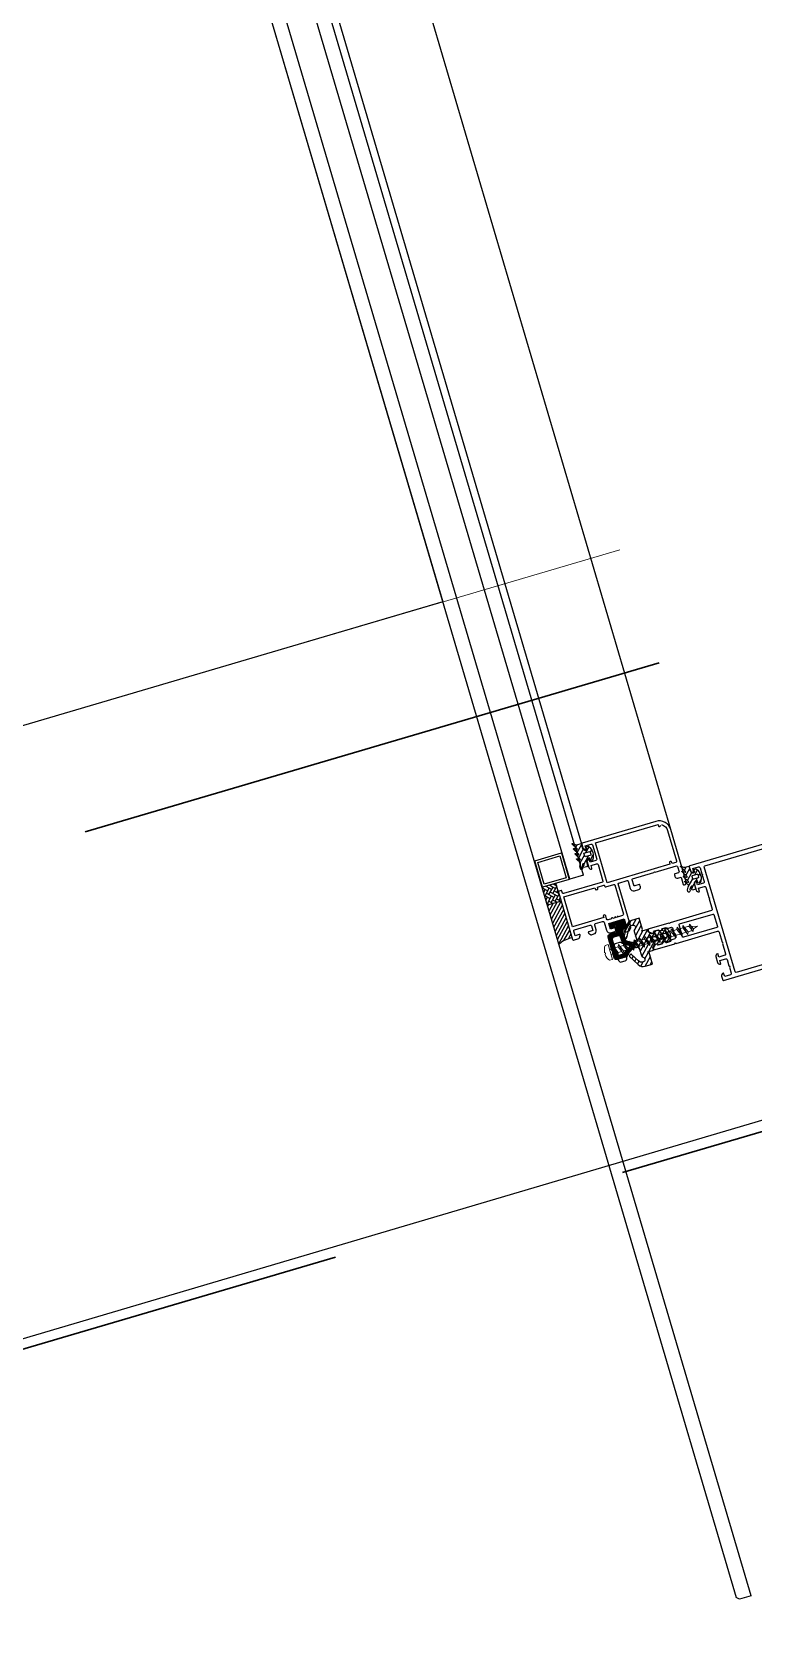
# Model space of a CAD drawing. Header units: millimetres. Extents: x 62878 to 70819, y -67946 to -61850.
# Drawn here: x 64561.9 to 64592.1, y -67033.9 to -66967.3 of the extents above; entities that cross this region are included whole.
import ezdxf

# ---------------------------------------------------------------- set-up
doc = ezdxf.new("R2010")
doc.units = ezdxf.units.MM
doc.linetypes.add('HIDDEN', pattern=[0.375, 0.25, -0.125])
doc.layers.add('alan hesabı1', color=7, linetype='Continuous', plot=False)
for name, color, linetype, lineweight in [('DOGRAMA', 171, 'Continuous', 0), ('DUVAR-yeni', 3, 'Continuous', 30), ('GOR-1-yeni', 46, 'Continuous', 9)]:
    doc.layers.add(name, color=color, linetype=linetype, lineweight=lineweight)
pattern_1 = [(61.42665841833924, (64628.83998094799, -67107.76252310003), (0.1394151397588898, -0.07592747398675415), [])]

# ---------------------------------------------------------------- blocks, each defined once
blk = doc.blocks.new('a2we')
at = {"lineweight": 5, "ltscale": 0.5}
for p, q in [((-197.5747968978259, -417.6063757508618), (-196.5747276986959, -417.2423803302317)), ((-194.1582851917165, -418.2620245979042), (-197.5747968978259, -417.6063757508618)), ((-195.1583543907882, -418.6260200186506), (-197.5747968978259, -417.6063757508618)), ((-197.1143788935161, -419.7428166739272), (-197.1143788935161, -418.4283854465556)), ((-196.8896500078097, -417.895480952812), (-197.0961171580722, -418.3448917148726)), ((-196.0144480926461, -415.2868589025547), (-196.5925912144022, -417.2488821181558)), ((-196.5747276986959, -417.2423803302317), (-194.1582851917165, -418.2620245979042)), ((-196.0144480926461, -415.2868589025547), (-195.4639709594615, -417.7110762494052)), ((-194.1582851917165, -418.2620245979042), (-195.1583543907882, -418.6260200186506)), ((-195.1583543907882, -418.6260200186506), (-194.9264251741961, -419.2953524503964)), ((-194.9154016761394, -420.634479622855), (-194.9154016761394, -419.3608343693425)), ((-198.1144480926461, -420.1068120946153), (-197.1143788935161, -419.7428166739268)), ((-194.9154016761721, -421.4039929561312), (-198.1144480926461, -420.1068120946153)), ((-193.9153324771005, -421.0399975355008), (-198.1144480926461, -420.1068120946153)), ((-198.1144480926461, -422.6609050610894), (-197.1143788935161, -422.2969096404012)), ((-194.9154016761721, -423.9580859226053), (-198.1144480926461, -422.6609050610894)), ((-193.9153324771005, -423.594090501975), (-198.1144480926461, -422.6609050610894)), ((-198.1144480926461, -425.2149980275636), (-197.1143788935161, -424.8510026068752)), ((-194.9154016761721, -426.5121788890793), (-198.1144480926461, -425.2149980275636)), ((-193.9153324771005, -426.1481834684492), (-198.1144480926461, -425.2149980275636)), ((-197.1143788935161, -419.7428166739268), (-193.9153324771005, -421.0399975355008)), ((-197.1143788935161, -419.7428166739268), (-193.9153324771005, -421.0399975355008)), ((-197.1143788935161, -422.2969096404012), (-197.1143788935162, -420.512330007273)), ((-197.1143788935161, -422.2969096404012), (-193.9153324771005, -423.594090501975)), ((-197.1143788935161, -422.2969096404012), (-193.9153324771005, -423.594090501975)), ((-197.1143788935161, -424.8510026068752), (-197.1143788935162, -423.0664229737469)), ((-197.1143788935161, -424.8510026068752), (-193.9153324771005, -426.1481834684492)), ((-197.1143788935161, -424.8510026068752), (-193.9153324771005, -426.1481834684492)), ((-197.1143788935161, -427.3050955733496), (-197.1143788935162, -425.6205159402211)), ((-193.9153324771005, -421.0399975355008), (-194.9154016761721, -421.4039929561312)), ((-194.9154016761721, -423.1885725893157), (-194.9154016761721, -421.4039929561312)), ((-193.9153324771005, -423.594090501975), (-194.9154016761721, -423.9580859226053)), ((-194.9154016761721, -425.7426655557898), (-194.9154016761721, -423.9580859226053)), ((-193.9153324771005, -426.1481834684492), (-194.9154016761721, -426.5121788890793)), ((-198.1144480926461, -427.669090994038), (-197.1143788935161, -427.3050955733496)), ((-194.9154016761721, -428.9662718555534), (-198.1144480926461, -427.669090994038)), ((-193.9153324771005, -428.6022764349236), (-198.1144480926461, -427.669090994038)), ((-198.1144480926461, -429.9231839605702), (-197.1143788935161, -429.5591885398237)), ((-194.9154016761721, -431.2203648220857), (-198.1144480926461, -429.9231839605702)), ((-193.9153324771005, -430.8563694013976), (-198.1144480926461, -429.9231839605702)), ((-198.1144480926461, -432.177276926986), (-197.1143788935161, -431.8132815063559)), ((-194.9154016761721, -433.4744577885599), (-198.1144480926461, -432.177276926986)), ((-193.9153324771005, -433.1104623678716), (-198.1144480926461, -432.177276926986)), ((-197.1143788935161, -427.3050955733496), (-193.9153324771005, -428.6022764349236)), ((-197.1143788935161, -427.3050955733496), (-193.9153324771005, -428.6022764349236)), ((-197.1143788935161, -429.5591885398237), (-197.1143788935161, -428.0237477951896)), ((-197.1143788935161, -429.5591885398237), (-193.9153324771005, -430.8563694013976)), ((-197.1143788935161, -429.5591885398237), (-193.9153324771005, -430.8563694013976)), ((-197.1143788935161, -431.8132815063559), (-197.1143788935161, -430.2778407616635)), ((-197.1143788935161, -431.8132815063559), (-193.9153324771005, -433.1104623678716)), ((-197.1143788935161, -431.8132815063559), (-193.9153324771005, -433.1104623678716)), ((-197.1143788935161, -434.0673744728301), (-197.1143788935161, -432.5319337281958)), ((-194.9154016761721, -428.1967585222638), (-194.9154016761721, -426.5121788890793)), ((-193.9153324771005, -428.6022764349236), (-194.9154016761721, -428.9662718555534)), ((-194.9154016761721, -430.450851488738), (-194.9154016761721, -428.9662718555534)), ((-193.9153324771005, -430.8563694013976), (-194.9154016761721, -431.2203648220857)), ((-194.9154016761721, -432.7049444552304), (-194.9154016761721, -431.2203648220857)), ((-198.1144480926461, -434.4313698935184), (-197.1143788935161, -434.0673744728301)), ((-194.9154016761721, -435.7285507550341), (-198.1144480926461, -434.4313698935184)), ((-193.9153324771005, -435.364555334404), (-198.1144480926461, -434.4313698935184)), ((-198.1144480926461, -436.7282294008277), (-197.1143788935161, -436.3642339800811)), ((-194.9154016761721, -438.0254102623434), (-198.1144480926461, -436.7282294008277)), ((-193.9153324771005, -437.6614148416551), (-198.1144480926461, -436.7282294008277)), ((-198.1144480926461, -439.0250889080787), (-197.1143788935161, -438.6610934873901)), ((-194.9154016761721, -440.3222697695944), (-198.1144480926461, -439.0250889080787)), ((-193.9153324771005, -439.9582743489061), (-198.1144480926461, -439.0250889080787)), ((-197.1143788935161, -434.0673744728301), (-193.9153324771005, -435.364555334404)), ((-197.1143788935161, -434.0673744728301), (-193.9153324771005, -435.364555334404)), ((-197.1143788935161, -436.3642339800811), (-197.1143788935161, -434.7860266946118)), ((-197.1143788935161, -436.3642339800811), (-193.9153324771005, -437.6614148416551)), ((-197.1143788935161, -436.3642339800811), (-193.9153324771005, -437.6614148416551)), ((-197.1143788935161, -438.6610934873901), (-197.1143788935161, -437.1337473134849)), ((-197.1143788935161, -438.6610934873901), (-193.9153324771005, -439.9582743489061)), ((-197.1143788935161, -438.6610934873901), (-193.9153324771005, -439.9582743489061)), ((-197.1143788935161, -440.9579529946993), (-197.1143788935161, -439.430606820736)), ((-193.9153324771005, -433.1104623678716), (-194.9154016761721, -433.4744577885599)), ((-194.9154016761721, -434.9590374217446), (-194.9154016761721, -433.4744577885599)), ((-193.9153324771005, -435.364555334404), (-194.9154016761721, -435.7285507550341)), ((-194.9154016761721, -437.2558969289955), (-194.9154016761721, -435.7285507550341)), ((-193.9153324771005, -437.6614148416551), (-194.9154016761721, -438.0254102623434)), ((-194.9154016761721, -439.5527564362646), (-194.9154016761721, -438.0254102623434)), ((-198.1144480926461, -441.3219484153295), (-197.1143788935161, -440.9579529946993)), ((-194.9154016761721, -442.6191292769035), (-198.1144480926461, -441.3219484153295)), ((-193.9153324771005, -442.2551338562151), (-198.1144480926461, -441.3219484153295)), ((-198.1144480926461, -443.6177213039109), (-197.1143788935161, -443.2537258831643)), ((-194.9154016761721, -444.9149021654266), (-198.1144480926461, -443.6177213039109)), ((-193.9153324771005, -444.5509067447383), (-198.1144480926461, -443.6177213039109)), ((-198.1144480926461, -445.9178597020545), (-197.1143788935161, -445.5538642814245)), ((-193.9153324771005, -446.8510451429402), (-198.1144480926461, -445.9178597020545)), ((-194.9154016761721, -447.2150405636282), (-198.1144480926461, -445.9178597020545)), ((-197.1143788935161, -440.9579529946993), (-193.9153324771005, -442.2551338562151)), ((-197.1143788935161, -443.2537258831643), (-197.1143788935161, -441.7274663280053)), ((-197.1143788935161, -443.2537258831643), (-193.9153324771005, -444.5509067447383)), ((-197.1143788935161, -445.5538642814245), (-197.1143788935161, -444.0232392165685)), ((-197.1143788935161, -445.5538642814245), (-193.9153324771005, -446.8510451429402)), ((-197.1143788935161, -445.5538642814245), (-193.9153324771005, -446.8510451429402)), ((-193.9153324771005, -439.9582743489061), (-194.9154016761721, -440.3222697695944)), ((-194.9154016761721, -441.849615943574), (-194.9154016761721, -440.3222697695944)), ((-193.9153324771005, -442.2551338562151), (-194.9154016761721, -442.6191292769035)), ((-194.9154016761721, -444.1453888320787), (-194.9154016761721, -442.6191292769035)), ((-193.9153324771005, -444.5509067447383), (-194.9154016761721, -444.9149021654266)), ((-194.9154016761721, -446.4455272302989), (-194.9154016761721, -444.9149021654266)), ((-197.1143788935161, -447.8540026795677), (-198.1144480926461, -448.2179981003141)), ((-194.9154016761721, -449.5151789618299), (-198.1144480926461, -448.2179981003141)), ((-198.1144480926461, -448.2179981003141), (-193.9153324771005, -449.1511835411412)), ((-198.1144480926461, -450.5181364984577), (-197.1143788935161, -450.1541410778275)), ((-194.9154016761721, -451.8153173600317), (-198.1144480926461, -450.5181364984577)), ((-193.9153324770423, -451.4513219393434), (-198.1144480926461, -450.5181364984577)), ((-197.1143788935161, -447.8540026795677), (-197.1143788935161, -446.3233776147298)), ((-193.9153324771005, -449.1511835411412), (-197.1143788935161, -447.8540026795677)), ((-197.1143788935161, -450.1541410778275), (-197.1143788935161, -448.6235160129718)), ((-197.1143788935161, -450.1541410778275), (-193.9153324770423, -451.4513219393434)), ((-197.1143788935161, -453.2868589025547), (-197.1143788935162, -450.9236544111328)), ((-193.9153324771005, -446.8510451429402), (-194.9154016761721, -447.2150405636282)), ((-194.9154016761721, -448.7456656284821), (-194.9154016761721, -447.2150405636282)), ((-193.9153324770423, -449.1511835411412), (-194.9154016761721, -449.5151789618299)), ((-194.9154016761723, -451.0458040266858), (-194.9154016761721, -449.5151789618299)), ((-193.9153324770423, -451.4513219393434), (-194.9154016761721, -451.8153173600317)), ((-194.9154016761721, -453.2868589025547), (-194.9154016761721, -451.8153173600317)), ((-192.7980524524961, -453.2868589025547), (-199.230843732796, -453.2868589025547)), ((-199.230843732796, -454.5827171301502), (-199.230843732796, -453.2868589025547)), ((-192.7980524524961, -454.5827171301502), (-192.7980524524961, -453.2868589025547))]:
    blk.add_line(p, q, dxfattribs=at)
blk.add_lwpolyline([(-196.4690204826777, -455.6637351848848), (-196.1125089353335, -455.3998333582319), (-195.9163872499585, -455.3998333582319), (-195.5598757026143, -455.6637351848848)], dxfattribs=at)
for centre, radius, start, end in [((-196.9143788935627, -418.4283854465556), 0.2, 155.3251238657465, 180), ((-195.115401676151, -419.3608343693425), 0.2, 0, 19.11162363728389), ((-195.6603624057317, -449.5292358589606), 6.187568978619671, 234.757305859688, 262.4904896380407), ((-196.3685337795604, -449.5292358589606), 6.187568978619673, 277.5095103619591, 305.2426941403116)]:
    blk.add_arc(centre, radius, start, end, dxfattribs=at)

msp = doc.modelspace()

# ---------------------------------------------------------------- hatches: boundary and pattern name
at = {"layer": 'DOGRAMA', "lineweight": -2}
h = msp.add_hatch(dxfattribs=at)
h.set_pattern_fill('ANSI31', color=256, scale=0.05, angle=433.5057849383392, style=0)
h.set_pattern_definition(pattern_1)
edge = h.paths.add_edge_path(flags=16)
edge.add_arc((64584.88605096642, -67001.71692601455), 0.4000000000038048, 4.8896993946646035, 27.963617460120474, ccw=False)
edge.add_line((64585.28459522095, -67001.68283089482), (64585.04295953874, -67001.75407032654))
edge.add_line((64585.04295953874, -67001.75407032654), (64584.99771349508, -67001.60060112596))
edge.add_line((64584.99771349508, -67001.60060112596), (64585.23934917722, -67001.52936169424))
edge = h.paths.add_edge_path()
edge.add_arc((64584.88605096639, -67001.71692601449), 0.4999999999933307, -20.443239228577113, 53.296556063619505, ccw=False)
edge.add_line((64585.3545602998, -67001.89156565633), (64585.25864204946, -67001.91984443367))
edge.add_line((64585.25864204946, -67001.91984443367), (64585.22470751666, -67001.80474253318))
edge.add_line((64585.22470751666, -67001.80474253318), (64585.16715656647, -67001.8217097996))
edge.add_arc((64585.19543534379, -67001.91762804998), 0.1000000000210878, 106.4266584200727, 196.426658416074)
edge.add_line((64585.0995170934, -67001.9459068273), (64585.16173040351, -67002.15692697809))
edge.add_line((64585.16173040351, -67002.15692697809), (64584.98907755282, -67002.20782877727))
edge.add_line((64584.98907755282, -67002.20782877727), (64584.97791326278, -67002.16996083285))
edge.add_arc((64585.04026012552, -67002.15157962764), 0.06499999998746221, 128.0173228684663, 196.426658382428, ccw=False)
edge.add_arc((64584.98009323489, -67002.07461749313), 0.032689430742724, 308.0173229092487, 501.8569375548964)
edge.add_arc((64585.12782816307, -67002.15251592772), 0.1992591642254687, 150.5104368795108, 200.7763440392804)
edge.add_arc((64584.89318324839, -67002.23607133486), 0.05002797726186098, -162.60118294524534, 14.912053368089573, ccw=False)
edge.add_arc((64585.15404822973, -67002.15451347883), 0.3233450412683552, 158.0409955302588, 197.3673056843891, ccw=False)
edge.add_arc((64584.83561230443, -67002.0261219728), 0.0199999999683039, 338.0409954907526, 406.4266583975576)
edge.add_line((64584.84939795497, -67002.01163211989), (64584.68998180246, -67001.85996354312))
edge.add_arc((64584.70032104039, -67001.84909615341), 0.01499999999998798, 66.42665842030851, 226.4266583946219, ccw=False)
edge.add_line((64584.70631987979, -67001.83534791986), (64584.81916869901, -67001.8845878415))
edge.add_arc((64584.82716715154, -67001.86625686343), 0.01999999999619846, 246.4266584211192, 406.4266584384582)
edge.add_line((64584.84095280211, -67001.85176701048), (64584.62776849238, -67001.64894339233))
edge.add_arc((64584.63810773031, -67001.63807600261), 0.01500000001053073, 66.42665839483561, 226.4266584329351, ccw=False)
edge.add_line((64584.64410656971, -67001.62432776905), (64584.75695538891, -67001.67356769068))
edge.add_arc((64584.76495384146, -67001.65523671261), 0.02000000000492792, 246.4266583638054, 406.4266583644191)
edge.add_line((64584.77873949205, -67001.64074685967), (64584.56555518226, -67001.43792324152))
edge.add_arc((64584.5758944202, -67001.4270558518), 0.01500000001053073, 66.42665842030851, 226.4266584329351, ccw=False)
edge.add_line((64584.58189325959, -67001.41330761825), (64584.69474207883, -67001.46254753985))
edge.add_arc((64584.70274053136, -67001.4442165618), 0.01999999998577074, 246.4266583853426, 406.4266583946219)
edge.add_line((64584.71652618194, -67001.42972670886), (64584.50334187219, -67001.2269030907))
edge.add_arc((64584.51368111011, -67001.216035701), 0.01499999999497279, 66.42665847125409, 226.4266584147571, ccw=False)
edge.add_line((64584.5196799495, -67001.20228746744), (64584.62497100256, -67001.24822966904))
edge.add_arc((64584.66496326521, -67001.15657477867), 0.1000000000105772, 246.4266584239672, 286.4266584224305)
edge.add_line((64584.69324204254, -67001.25249302904), (64584.87894263032, -67001.19774447441))
edge.add_line((64584.87894263032, -67001.19774447441), (64584.9411559404, -67001.40876462522))
edge.add_arc((64585.03707419078, -67001.38048584788), 0.1000000000091874, 196.4266584264292, 286.4266584264291)
edge.add_line((64585.06535296811, -67001.47640409826), (64585.12290391832, -67001.45943683188))
edge.add_line((64585.12290391832, -67001.45943683188), (64585.08896938552, -67001.34433493145))
edge.add_line((64585.08896938552, -67001.34433493145), (64585.18488763591, -67001.31605615413))
h = msp.add_hatch(dxfattribs=at)
h.set_pattern_fill('ANSI31', color=256, scale=0.05, angle=433.5057849383392, style=0)
h.set_pattern_definition(pattern_1)
edge = h.paths.add_edge_path()
edge.add_arc((64589.18956727034, -67002.09539226703), 0.09999999998269055, 246.4266584397374, 286.4266584351433)
edge.add_line((64589.21784604768, -67002.19131051737), (64589.38385941965, -67002.14236618031))
edge.add_line((64589.38385941965, -67002.14236618031), (64589.44607272975, -67002.35338633112))
edge.add_arc((64589.54199098012, -67002.3251075538), 0.1000000000050723, 196.4266584184318, 286.4266584184318)
edge.add_line((64589.57026975744, -67002.42102580417), (64589.6278207076, -67002.40405853778))
edge.add_line((64589.6278207076, -67002.40405853778), (64589.59388617487, -67002.28895663736))
edge.add_line((64589.59388617487, -67002.28895663736), (64589.68980442527, -67002.26067786005))
edge.add_arc((64589.39096775576, -67002.66154772039), 0.4999999999729665, -20.443239227888228, 53.29655606395983, ccw=False)
edge.add_line((64589.85947708915, -67002.83618736222), (64589.76355883879, -67002.86446613952))
edge.add_line((64589.76355883879, -67002.86446613952), (64589.72962430599, -67002.74936423909))
edge.add_line((64589.72962430599, -67002.74936423909), (64589.67207335575, -67002.76633150548))
edge.add_arc((64589.70035213308, -67002.86224975584), 0.09999999999317194, 106.4266584247883, 196.4266584207896)
edge.add_line((64589.60443388272, -67002.89052853316), (64589.6666471928, -67003.10154868393))
edge.add_line((64589.6666471928, -67003.10154868393), (64589.51368155798, -67003.14664626558))
edge.add_line((64589.51368155798, -67003.14664626558), (64589.50251726793, -67003.10877832117))
edge.add_arc((64589.56486413068, -67003.09039711591), 0.06500000000678649, 128.0173229066831, 196.426658417525, ccw=False)
edge.add_arc((64589.50469724001, -67003.01343498143), 0.03268943072677839, 308.0173229149106, 501.8569375548964)
edge.add_arc((64589.66798586986, -67003.14504485448), 0.2424115900406059, 141.2291917851031, 186.7359641928216)
edge.add_arc((64589.3789044603, -67003.18635231262), 0.05002797725811624, -162.60118295865698, 14.912053351984923, ccw=False)
edge.add_arc((64589.70049905971, -67003.15872104903), 0.3717812401033311, 149.9266374968099, 186.5781579866939, ccw=False)
edge.add_arc((64589.36021630953, -67002.96493946116), 0.0199999999898547, 338.0409955605944, 406.4266584399261)
edge.add_line((64589.37400196009, -67002.95044960822), (64589.2145858076, -67002.79878103145))
edge.add_arc((64589.22492504553, -67002.78791364176), 0.01499999998443003, 66.42665839483561, 226.4266583764438, ccw=False)
edge.add_line((64589.23092388493, -67002.7741654082), (64589.34377270414, -67002.82340532984))
edge.add_arc((64589.35177115666, -67002.80507435178), 0.0199999999799511, 246.4266584235519, 406.4266584535596)
edge.add_line((64589.36555680722, -67002.79058449883), (64589.15237249746, -67002.58776088066))
edge.add_arc((64589.16271173541, -67002.57689349096), 0.01500000001001836, 66.42665834388993, 226.4266583543515, ccw=False)
edge.add_line((64589.16871057483, -67002.5631452574), (64589.2815593941, -67002.61238517903))
edge.add_arc((64589.28955784661, -67002.59405420098), 0.01999999997413146, 246.4266584617611, 406.4266584837623)
edge.add_line((64589.30334349715, -67002.57956434802), (64589.09015918741, -67002.37674072986))
edge.add_arc((64589.10049842535, -67002.36587334015), 0.01500000000500317, 66.42665842030851, 226.4266583744867, ccw=False)
edge.add_line((64589.10649726475, -67002.3521251066), (64589.21934608398, -67002.40136502824))
edge.add_arc((64589.22734453649, -67002.38303405017), 0.01999999999037882, 246.4266584593285, 406.4266584837623)
edge.add_line((64589.24113018704, -67002.36854419722), (64589.0279458773, -67002.16572057907))
edge.add_arc((64589.03828511524, -67002.15485318935), 0.01500000001554592, 66.42665844253781, 226.4266584128, ccw=False)
edge.add_line((64589.04428395464, -67002.14110495578), (64589.14957500772, -67002.1870471574))
edge = h.paths.add_edge_path(flags=16)
edge.add_line((64589.76523289188, -67002.63461061059), (64589.57665180312, -67002.69020839922))
edge.add_arc((64589.56816816995, -67002.66143292416), 0.02999999994649625, 196.4266584192816, 286.4266584059527, ccw=False)
edge.add_line((64589.53939269489, -67002.66991655734), (64589.51111391759, -67002.57399830697))
edge.add_arc((64589.5398893927, -67002.56551467374), 0.03000000000975191, 106.426658462348, 196.4266584717473, ccw=False)
edge.add_line((64589.53140575949, -67002.53673919864), (64589.71998684816, -67002.48114141))
edge.add_arc((64589.72847048135, -67002.50991688507), 0.02999999996456929, 24.193092570107126, 106.42665842475111, ccw=False)
edge.add_arc((64589.39096775563, -67002.66154772043), 0.4000000001060648, 8.660224254453396, 24.193092590553476, ccw=False)
edge.add_arc((64589.75674925867, -67002.60583513549), 0.02999999998810811, -73.57334153765203, 8.660224270032984, ccw=False)
h = msp.add_hatch(dxfattribs=at)
h.set_pattern_fill('AR-HBONE', color=256, scale=0.03, angle=433.5057849383392, style=0)
h.set_pattern_definition([(331.4266584183393, (64617.01685615125, -66988.77584449788), (0.1627786686581245, 0.04799067648917342), [0.359999999999998, -0.1199999999999995]), (61.42665841833924, (64617.12224082382, -66988.83323849399), (0.1627786686581245, 0.04799067648917342), [0.3599999999999977, -0.1199999999999994])])
h.paths.add_polyline_path([(64583.89767357328, -67003.10300325938), (64583.82697663001, -67002.86320763346), (64583.25146712781, -67003.03288029737), (64583.47019720162, -67003.77478670125), (64584.04570670379, -67003.60511403737)])
h = msp.add_hatch(dxfattribs=at)
h.set_pattern_fill('ANSI31', color=256, scale=0.03999999999999999, angle=433.5057849383392, style=0)
h.set_pattern_definition([(61.42665841833924, (64634.58057274308, -67127.2339279246), (0.1115321118071118, -0.06074197918940329), [])])
h.paths.add_polyline_path([(64584.09752627294, -67003.87812592607, 0.4142135623420975), (64584.13168045556, -67003.89672678117), (64584.50001153009, -67005.14606199223, 0.1532309010706403), (64583.95278080522, -67005.41165290645), (64583.54839428963, -67004.04002192622)])
h.paths.add_polyline_path([(64584.04570670379, -67003.60511403737), (64584.11612712801, -67003.84397174348, 0.4142135623575963), (64584.09752627294, -67003.87812592607), (64583.54839428963, -67004.04002192622), (64583.47019720162, -67003.77478670125)])
at = {"layer": 'DOGRAMA', "lineweight": -2, "ltscale": 5}
h = msp.add_hatch(dxfattribs=at)
h.set_pattern_fill('ANSI31', color=256, scale=0.015, angle=433.5057849383392, style=0)
h.set_pattern_definition([(61.42665841833924, (64628.83998094799, -67107.76252310003), (0.04182454192766689, -0.02277824219602622), [])])
edge = h.paths.add_edge_path(flags=16)
edge.add_line((64586.90003698596, -67005.46688987078), (64586.90775062575, -67005.49305361981))
edge.add_arc((64586.87897515063, -67005.50153725302), 0.03000000001261577, -43.5733415660863, 16.426658441159873, ccw=False)
edge.add_line((64586.90070993006, -67005.52221572887), (64586.72124946013, -67005.71084344764))
edge.add_arc((64586.79369872485, -67005.77977170049), 0.09999999999040185, 136.42665841245, 164.2856165231392)
edge.add_arc((64586.60117396787, -67005.72560327836), 0.1000000000183304, 286.4266584160741, 344.2856165276555, ccw=False)
edge.add_line((64586.62945274519, -67005.82152152875), (64586.43743183792, -67005.87813345043))
edge.add_arc((64586.42329244928, -67005.83017432525), 0.04999999999144209, 196.426658404795, 286.426658404795, ccw=False)
edge.add_line((64586.3753333241, -67005.8443137139), (64586.1915212715, -67005.22084508651))
edge.add_arc((64586.28743952186, -67005.1925663092), 0.09999999999809335, 106.42665842642921, 196.4266584196107, ccw=False)
edge.add_line((64586.25916074453, -67005.09664805882), (64586.40322252668, -67005.05417552582))
edge.add_arc((64586.431501304, -67005.15009377617), 0.09999999999111438, 16.42665842078958, 106.42665842078961, ccw=False)
edge.add_line((64586.52741955435, -67005.12181499886), (64586.58717141425, -67005.32448620323))
edge.add_arc((64586.68308966461, -67005.29620742591), 0.09999999999809335, 196.4266584196107, 256.4266584203186)
edge.add_line((64586.65962067898, -67005.39341445608), (64586.87830220653, -67005.44621139496))
edge.add_arc((64586.87126151087, -67005.475373504), 0.0299999999854468, 16.426658483536073, 76.4266584920033, ccw=False)
edge = h.paths.add_edge_path()
edge.add_line((64586.35232072753, -67004.88152267516), (64586.30848862269, -67004.73284938706))
edge.add_arc((64586.27971314758, -67004.74133302025), 0.02999999999454273, 16.42665842236147, 106.4266584356903)
edge.add_line((64586.27122951438, -67004.71255754515), (64586.13694396386, -67004.75214783342))
edge.add_arc((64586.12846033071, -67004.7233723583), 0.02999999999615536, 196.4266583651164, 286.42665833452907, ccw=False)
edge.add_line((64586.0996848556, -67004.73185599147), (64586.06009456728, -67004.59757044098))
edge.add_arc((64586.10805369251, -67004.58343105235), 0.05000000003617978, 106.4266583779355, 196.4266583722959, ccw=False)
edge.add_line((64586.09391430388, -67004.53547192711), (64586.6070769433, -67004.38418046848))
edge.add_arc((64586.62121633197, -67004.4321395937), 0.05000000003948857, 16.426658424995424, 106.4266584146402, ccw=False)
edge.add_line((64586.66917545718, -67004.41800020503), (64586.7455281559, -67004.67697948102))
edge.add_arc((64586.69756903072, -67004.69111886968), 0.04999999999555719, -73.57334158720772, 16.42665842078958, ccw=False)
edge.add_line((64586.71170841937, -67004.73907799486), (64586.63017790656, -67004.76311495558))
edge.add_arc((64586.64431729521, -67004.81107408075), 0.04999999997954169, 106.4266584175079, 196.4266584231474)
edge.add_line((64586.59635817004, -67004.8252134694), (64586.70655865028, -67005.19900039575))
edge.add_arc((64586.80247690063, -67005.17072161844), 0.09999999998002031, 196.4266584139712, 256.4266584164051)
edge.add_line((64586.77900791499, -67005.26792864858), (64586.99768944254, -67005.32072558749))
edge.add_arc((64586.99064874688, -67005.34988769653), 0.02999999998715439, 16.426658487465772, 76.42665847849543, ccw=False)
edge.add_line((64587.01942422197, -67005.3414040633), (64587.07611814085, -67005.53370309535))
edge.add_arc((64587.04734266572, -67005.54218672856), 0.03000000002657371, -43.573341567064915, 16.426658433300588, ccw=False)
edge.add_line((64587.06907744516, -67005.56286520443), (64586.88303418966, -67005.75841197239))
edge.add_arc((64586.95548345437, -67005.82734022528), 0.100000000020493, 136.4266583943283, 166.9153301055527)
edge.add_arc((64586.66327248174, -67005.75942301496), 0.1999999999555188, 286.42665842832497, 346.91533014238337, ccw=False)
edge.add_line((64586.71983003639, -67005.95125951563), (64586.38393175349, -67006.05028960331))
edge.add_arc((64586.3556529762, -67005.95437135293), 0.1000000000128576, 196.4266584000794, 286.42665840407807, ccw=False)
edge.add_line((64586.25973472581, -67005.98265013022), (64586.18338202708, -67005.72367085428))
edge.add_line((64586.18338202708, -67005.72367085428), (64586.203673869, -67005.68641174595))
edge.add_line((64586.203673869, -67005.68641174595), (64586.1664147607, -67005.66611990401))
edge.add_line((64586.1664147607, -67005.66611990401), (64586.00522572999, -67005.11938587694))
edge.add_arc((64586.10114398036, -67005.09110709961), 0.1000000000022085, 106.42665842642921, 196.426658427608, ccw=False)
edge.add_line((64586.07286520302, -67004.99518884924), (64586.33202888559, -67004.91878178345))
edge.add_arc((64586.32354525242, -67004.89000630833), 0.03000000000232801, 286.4266583745156, 376.4266583651164)
at = {"layer": 'DOGRAMA', "lineweight": -2}
h = msp.add_hatch(dxfattribs=at)
h.set_pattern_fill('ANSI31', color=256, scale=0.05, angle=433.5057849383392, style=0)
h.set_pattern_definition(pattern_1)
edge = h.paths.add_edge_path(flags=16)
edge.add_arc((64588.42658462541, -67005.06225431069), 0.04999999999144209, 286.426658404795, 376.4266584071527)
edge.add_line((64588.47454375058, -67005.04811492204), (64588.45757648418, -67004.9905639718))
edge.add_arc((64588.409617359, -67005.00470336048), 0.0499999999996723, 16.42665843678424, 106.4266584574944)
edge.add_line((64588.39547797031, -67004.95674423531), (64588.17966190702, -67005.02037148426))
edge.add_line((64588.17966190702, -67005.02037148426), (64588.22490795072, -67005.17384068483))
edge.add_line((64588.22490795072, -67005.17384068483), (64588.44072401406, -67005.11021343587))
h.paths.add_polyline_path([(64588.08103057517, -67005.2162588508), (64588.03578453145, -67005.06278965024), (64587.77200934298, -67005.14055628786), (64587.81725538667, -67005.29402548845)], flags=16)
edge = h.paths.add_edge_path()
edge.add_arc((64588.37951354995, -67004.95102534752), 0.1999999999808259, 35.86043953006599, 106.4266584116134)
edge.add_line((64588.32295599534, -67004.75918884679), (64588.26894976271, -67004.77511105365))
edge.add_line((64588.26894976271, -67004.77511105365), (64588.28591702911, -67004.83266200386))
edge.add_line((64588.28591702911, -67004.83266200386), (64588.16286900064, -67004.86893922728))
edge.add_line((64588.16286900064, -67004.86893922728), (64588.1247272512, -67004.84816668641))
edge.add_arc((64588.07689892116, -67004.93598724689), 0.09999999999256867, 61.42665843115685, 106.4266584287869)
edge.add_line((64588.04862014383, -67004.84006899653), (64587.92364406145, -67004.87691465199))
edge.add_line((64587.92364406145, -67004.87691465199), (64587.94061132782, -67004.93446560221))
edge.add_line((64587.94061132782, -67004.93446560221), (64587.81756329933, -67004.97074282561))
edge.add_line((64587.81756329933, -67004.97074282561), (64587.67881568477, -67004.89517889537))
edge.add_line((64587.67881568477, -67004.89517889537), (64587.64819421682, -67004.79131451696))
edge.add_line((64587.64819421682, -67004.79131451696), (64587.4083985909, -67004.86201146022))
edge.add_line((64587.4083985909, -67004.86201146022), (64587.44221832742, -67004.79991294643))
edge.add_line((64587.44221832742, -67004.79991294643), (64587.30082444083, -67004.32032169455))
edge.add_line((64587.30082444083, -67004.32032169455), (64586.98737092275, -67004.41273457953))
edge.add_arc((64587.07220725472, -67004.70048933061), 0.2999999999934738, 106.4266584240023, 166.4266584240449)
edge.add_line((64586.78058616423, -67004.63008237373), (64586.6652872354, -67005.10764312666))
edge.add_arc((64586.69444934443, -67005.11468382234), 0.02999999998520443, 166.4266584347103, 256.426658444957)
edge.add_line((64586.68740864876, -67005.14384593136), (64586.74573286687, -67005.15792732275))
edge.add_arc((64586.75277356256, -67005.1287652137), 0.03000000000813025, 256.4266584309862, 346.4266584109557)
edge.add_line((64586.7819356716, -67005.13580590939), (64586.8728449151, -67004.75926566555))
edge.add_arc((64587.06725897542, -67004.80620363678), 0.1999999999789207, 104.50706108699521, 166.4266584314974, ccw=False)
edge.add_arc((64587.04994934722, -67004.70705144375), 0.1000000000150432, -43.57334158209659, 109.14150601560621, ccw=False)
edge.add_arc((64587.19484787667, -67004.84490794943), 0.09999999996506971, 136.4266584216576, 196.4266584243263)
edge.add_line((64587.09892962634, -67004.87318672675), (64587.19134323381, -67005.1866426956))
edge.add_arc((64587.14338410864, -67005.20078208424), 0.04999999998446312, -73.57334159520502, 16.426658407152786, ccw=False)
edge.add_line((64587.15752349728, -67005.24874120942), (64587.10957863055, -67005.26287639438))
edge.add_arc((64587.12371801923, -67005.31083551957), 0.05000000001568779, 106.426658440066, 196.4266584367842)
edge.add_line((64587.07575889405, -67005.32497490825), (64587.13231644867, -67005.51681140896))
edge.add_arc((64587.18027557385, -67005.50267202032), 0.04999999999144209, 196.426658404795, 286.426658404795)
edge.add_line((64587.19441496249, -67005.5506311455), (64587.24235982924, -67005.53649596055))
edge.add_arc((64587.2564992179, -67005.58445508571), 0.04999999998159925, 16.42665842786289, 106.4266584255052, ccw=False)
edge.add_line((64587.30445834305, -67005.57031569706), (64587.39687195056, -67005.8837716659))
edge.add_arc((64587.49279020094, -67005.85549288853), 0.1000000000354907, 196.4266584480633, 256.4266584464508)
edge.add_arc((64587.44585222967, -67006.04990694889), 0.09999999999604835, -76.28818919768707, 76.42665839810002, ccw=False)
edge.add_arc((64587.40660430321, -67005.95722264129), 0.1999999999332991, 226.4266584142537, 288.3462557565372, ccw=False)
edge.add_line((64587.26874779755, -67006.10212117068), (64586.98810900251, -67005.83512133443))
edge.add_arc((64586.96743052668, -67005.85685611384), 0.0299999999749, 46.42665844495985, 136.4266584550275)
edge.add_line((64586.94569574727, -67005.83617763802), (64586.90433879555, -67005.87964719687))
edge.add_arc((64586.92607357496, -67005.90032567272), 0.0299999999846742, 136.4266584051788, 226.426658414757)
edge.add_line((64586.90539509911, -67005.92206045213), (64587.2613253786, -67006.26069262995))
edge.add_arc((64587.46811013715, -67006.04334483581), 0.2999999999712055, 226.42665841245, 286.4266584120064)
edge.add_line((64587.55294646906, -67006.3310995869), (64587.86639998717, -67006.2386867019))
edge.add_line((64587.86639998717, -67006.2386867019), (64587.72500610057, -67005.75909545009))
edge.add_line((64587.72500610057, -67005.75909545009), (64587.66290758675, -67005.72527571354))
edge.add_line((64587.66290758675, -67005.72527571354), (64587.90270321265, -67005.65457877025))
edge.add_line((64587.90270321265, -67005.65457877025), (64587.87208174475, -67005.55071439185))
edge.add_line((64587.87208174475, -67005.55071439185), (64587.94764567499, -67005.41196677729))
edge.add_line((64587.94764567499, -67005.41196677729), (64588.07069370344, -67005.37568955393))
edge.add_line((64588.07069370344, -67005.37568955393), (64588.08766096982, -67005.43324050414))
edge.add_line((64588.08766096982, -67005.43324050414), (64588.21263705228, -67005.39639484863))
edge.add_arc((64588.18435827502, -67005.3004765983), 0.09999999994879563, 286.4266583975146, 331.4266583985677)
edge.add_line((64588.27217883543, -67005.34830492838), (64588.2929513763, -67005.31016317896))
edge.add_line((64588.2929513763, -67005.31016317896), (64588.41599940476, -67005.27388595557))
edge.add_line((64588.41599940476, -67005.27388595557), (64588.43296667113, -67005.33143690576))
edge.add_line((64588.43296667113, -67005.33143690576), (64588.48697290374, -67005.3155146989))
edge.add_arc((64588.43041534914, -67005.12367819814), 0.2000000000138148, 286.4266584072563, 356.9928772909956)
edge.add_arc((64588.16028782201, -67005.1094877412), 0.4704999999803367, 356.9928773097942, 395.8604395440464)

# ---------------------------------------------------------------- linework, layer by layer
msp.add_lwpolyline([(68896.02066502631, -63031.43519410248), (69030.25944186504, -63071.18378898385), (69185.2789618937, -62547.65255934227), (68892.99857577804, -62461.10726346668, 1.044367817173394), (68063.1984222013, -62298.72991434322, 0.2043746373996395), (63106.96025407397, -62494.78258919505, 0.3539527355379972), (62932.93996584662, -62997.825353625), (63753.18486962488, -65779.59786478638), (64154.95366467919, -67142.15251756221), (65336.72250243354, -66792.62198400985), (65336.69978150922, -66829.11190277508), (65270.53542169294, -66829.0707046726, 0.6267890062731037), (65270.19918370779, -67369.07059999109), (65531.84452784718, -67369.23351688065, 0.9262424964682344), (66130.08755876668, -67369.60602071379), (66391.73290290477, -67369.76893760463, 0.6267427171847498), (66392.06914089088, -66829.76904228561), (66326.14716633759, -66829.72799510749), (66326.16988726193, -66793.2380763422), (67506.155742504, -67144.12829054108), (68467.02457055586, -63899.0863823687), (68625.20366853199, -63946.03714330423), (68896.02440533682, -63031.42256234252)], format="xyb")
at = {"layer": 'alan hesabı1'}
msp.add_lwpolyline([(63724.95426861863, -65595.46300699344), (64131.54280300612, -65475.35181634451), (64132.28794008258, -65475.75773597493), (64579.09331549415, -66991.10609428944), (64176.60329802258, -67109.7100704219), (64175.12696321385, -67104.70251828383), (64170.38691273129, -67106.09998781179)], close=True, dxfattribs=at)
at = {"layer": 'DOGRAMA', "lineweight": -2}
for p, q in [((64563.18100729102, -66937.14120972293), (64591.36165304544, -67032.71284368905)), ((64591.97859267001, -67032.64625168561), (64563.73537864413, -66936.86242414561)), ((64588.62686273072, -67000.61405369916), (64570.26466512893, -66938.3565519846)), ((64584.40248613223, -67002.69353496957), (64565.58787067615, -66938.90170668396)), ((64584.9779956344, -67002.52386230566), (64566.1633669188, -66938.7319890517)), ((64584.90660991359, -67001.22086419405), (64566.81035069507, -66939.86526394918)), ((64584.9779956344, -67002.52386230566), (64584.40248613223, -67002.69353496957)), ((64583.93443598382, -67003.22769698485), (64583.82697662997, -67002.86320763348)), ((64584.04570670387, -67003.60511403736), (64583.47019720162, -67003.77478670125)), ((64584.04570670387, -67003.60511403736), (64583.47019720162, -67003.77478670125)), ((64591.49900141815, -67032.78764557219), (64591.36165304544, -67032.71284368905)), ((64591.97859266998, -67032.64625168561), (64591.49900141814, -67032.78764557217))]:
    msp.add_line(p, q, dxfattribs=at)
at = {"layer": 'DOGRAMA', "lineweight": -2, "ltscale": 0.5}
for points in [[(64599.52826000455, -66999.1515772111), (64589.41847641583, -67002.1321603402, 0.4142135623732619), (64589.39818457391, -67002.16941944847), (64589.44625849538, -67002.33248047413, 0.4142135623730951), (64589.57045552305, -67002.40011994718), (64589.5896391731, -67002.3944641917), (64589.54722100717, -67002.25058681612), (64589.78701663307, -67002.17988987289, -0.4142135623730951), (64589.8491151469, -67002.2137096094), (64589.92546784566, -67002.4726888854), (64589.96272695397, -67002.4929807273), (64589.94243511205, -67002.5302398356), (64590.01878781082, -67002.78921911161, -0.4142135623730951), (64589.98496807426, -67002.85131762545), (64589.74517244836, -67002.92201456871), (64589.70275428241, -67002.77813719315), (64589.6835706323, -67002.78379294863, 0.4142135623728953), (64589.61593115927, -67002.90798997633), (64589.68662810252, -67003.14778560224, 0.4142135623729619), (64589.81082513021, -67003.2154250753), (64589.8300087803, -67003.20976931982), (64589.78759061431, -67003.06589194428), (64590.02738624025, -67002.99519500099, -0.4142135623731395), (64590.08948475405, -67003.02901473752), (64590.2158510237, -67003.45763409928), (64590.25311013201, -67003.47792594119), (64590.23281829007, -67003.51518504949), (64590.3581331386, -67003.940238116, -0.4142135623730951), (64590.32431340203, -67004.00233662986), (64588.59778489542, -67004.51135462151), (64588.57749305351, -67004.54861372984), (64588.54023394523, -67004.52832188793), (64587.71533699205, -67004.77151937284, 0.4142135623730951), (64587.68151725557, -67004.83361788669), (64587.68979991768, -67004.86171169176, 0.1989123673795887), (64587.71384487781, -67004.89148258335), (64587.80166543827, -67004.93931091343, 0.1989123673797732), (64587.83971899199, -67004.94335975837), (64587.91577192226, -67004.9209377076), (64587.90728828907, -67004.89216223249, -0.4142135623730951), (64587.92758013099, -67004.8549031242), (64588.09064115662, -67004.80682920276), (64588.1469711396, -67004.83750731508, 0.1989123673797732), (64588.1850246933, -67004.84155616003), (64588.26107762357, -67004.81913410928), (64588.2525939904, -67004.79035863414, -0.4142135623729841), (64588.2728858323, -67004.75309952586), (64588.43594685794, -67004.70502560443), (64588.49227684091, -67004.73570371677, 0.1989123673797501), (64588.53033039461, -67004.7397525617), (64588.65434245008, -67004.70319112226, -0.4142135623729288), (64588.69160155838, -67004.7234829642), (64588.81602817856, -67005.14552326579, -0.4142135623725959), (64588.79573633667, -67005.1827823741), (64588.67172428119, -67005.21934381353, 0.1989123673796753), (64588.64195338968, -67005.24338877367), (64588.61127527728, -67005.2997187567), (64588.44821425169, -67005.34779267815, -0.4142135623736503), (64588.41095514334, -67005.3275008362), (64588.40247151015, -67005.2987253611), (64588.32641857987, -67005.32114741189, 0.1989123673797502), (64588.29664768826, -67005.34519237203), (64588.26596957598, -67005.40152235502), (64588.10290855035, -67005.44959627646, -0.4142135623732063), (64588.06564944203, -67005.42930443452), (64588.05716580884, -67005.40052895942), (64587.98111287856, -67005.42295101022, 0.1989123673796753), (64587.95134198695, -67005.44699597037), (64587.90351365691, -67005.53481653081, 0.1989123673797207), (64587.89946481196, -67005.5728700845), (64587.90774747408, -67005.60096388964, 0.4142135623730951), (64587.96984598794, -67005.63478362614), (64588.79474294106, -67005.39158614124), (64588.81503478301, -67005.35432703292), (64588.85229389127, -67005.37461887482), (64590.57882239788, -67004.86560088315, -0.4142135623730951), (64590.64092091175, -67004.89942061968), (64590.76623576029, -67005.32447368617), (64590.8034948686, -67005.34476552808), (64590.78320302665, -67005.38202463639), (64590.90956929627, -67005.81064399816, -0.4142135623730951), (64590.87574955972, -67005.872742512), (64590.63595393381, -67005.94343945531), (64590.59353576786, -67005.79956207976), (64590.57435211777, -67005.8052178352, 0.4142135623729619), (64590.5067126447, -67005.92941486287), (64590.57740958801, -67006.1692104888, 0.4142135623728953), (64590.7016066157, -67006.23684996186), (64590.72079026575, -67006.23119420638), (64590.67837209975, -67006.08731683085), (64590.9181677257, -67006.01661988752, -0.4142135623730951), (64590.98026623955, -67006.05043962409), (64591.05661893829, -67006.30941890008), (64591.09387804658, -67006.32971074202), (64591.07358620468, -67006.36696985028), (64591.14993890345, -67006.6259491263, -0.4142135623730951), (64591.11611916692, -67006.68804764016), (64590.87632354099, -67006.75874458342), (64590.83390537501, -67006.61486720787), (64590.81472172497, -67006.62052296335, 0.4142135623728953), (64590.74708225192, -67006.74471999101), (64590.79515617333, -67006.90778101665, 0.4142135623729288), (64590.83241528164, -67006.92807285853), (64600.94219887033, -67003.94748972943, 0.4142135623729288)], [(64588.23933729299, -67000.40741901523, -0.2621398995659221), (64588.49257718021, -67000.65364398742), (64588.86868491855, -67001.92935671727, -0.4142135623730951), (64588.83486518198, -67001.99145523114), (64588.68139598138, -67002.03670127482), (64588.66725659276, -67001.98874214965, 0.4142135623730951), (64588.60515807891, -67001.9549224131), (64588.58597442884, -67001.96057816858, 0.4142135623730951), (64588.56568258692, -67001.99783727688), (64588.58547773102, -67002.06498005215), (64585.96690949598, -67002.83699067286), (64585.47768664843, -67001.17760494155), (64588.09625488343, -67000.4055943208), (64588.11605002761, -67000.47273709606, 0.4142135623730951), (64588.15330913589, -67000.49302893796), (64588.17249278594, -67000.4873731825, 0.3618128521052944), (64588.2080804255, -67000.43419652276)]]:
    msp.add_lwpolyline(points, format="xyb", dxfattribs=at)
for points in [[(64597.27712379492, -67000.00292071734), (64597.6128376712, -66999.9039449967), (64599.40650895308, -66999.37513186091, -0.4142135623730953), (64599.44376806137, -66999.39542370282), (64600.73893606243, -67003.78847956963, -0.4142135623730951), (64600.71864422054, -67003.82573867796), (64598.92497293864, -67004.35455181377), (64598.58925906234, -67004.45352753437), (64591.35702298466, -67006.58574734401, -0.4142135623730951), (64591.31976387637, -67006.56545550207), (64590.02459587529, -67002.17239963527, -0.4142135623722071), (64590.04488771721, -67002.13514052697)], [(64585.09006444669, -67001.41877366425), (64585.05281846911, -67001.29243973667), (64585.29261409502, -67001.22174279338, -0.4142135623730951), (64585.35471260887, -67001.25556252991), (64585.5300410282, -67001.85025568219, -0.4142135623730951), (64585.49622129169, -67001.91235419604), (64585.25642566575, -67001.98305113931), (64585.21917686029, -67001.85670761993, 0.6680969080520438), (64585.16721177358, -67001.85117696354), (64585.12860992624, -67001.92205620726, 0.1989616347782854), (64585.12455727827, -67001.96011574146), (64585.19525704942, -67002.1999209592, 0.3728392455561729), (64585.30546085431, -67002.2706145045, 0.4568501953068724), (64585.3299504868, -67002.23243859028), (64585.29601595402, -67002.1173366898), (64585.52621975486, -67002.04946762428, -0.4142135623730951), (64585.58831826869, -67002.0832873608), (64585.7919254654, -67002.77389876345, -0.4142135623730951), (64585.77163362346, -67002.81115787175), (64584.14102336724, -67003.29189708612, -0.4142135623730951), (64584.10376425894, -67003.2716052442), (64584.07831335936, -67003.18527881888, 0.4142135623730951), (64584.04105425104, -67003.16498697696), (64583.95472782573, -67003.19043787655, 0.4142135623730951), (64583.93443598382, -67003.22769698485), (64584.51980667424, -67005.21320476747, 0.4142135623730951), (64584.55706578257, -67005.23349660936), (64584.77699673882, -67005.16865620085, 0.1989616347783402), (64584.80677059126, -67005.1446048015), (64584.83490696873, -67005.0485890556, 0.6680475602943508), (64584.80007155422, -67005.00547007617), (64584.62974951701, -67005.05568470106), (64584.57319196239, -67004.86384820032, -0.4142135623730951), (64584.60701169892, -67004.80174968646), (64585.24966397641, -67004.61228187846, -0.4142135623730951), (64585.3117624902, -67004.64610161497), (64585.36832004484, -67004.83793811573), (64585.19799800765, -67004.88815274059, 0.6680475602943992), (64585.19212571682, -67004.94327323315), (64585.26785921257, -67005.00866589107, 0.1991096956271691), (64585.30590915498, -67005.01272136698), (64585.4107382108, -67004.98181549126, 0.4142135623730951), (64585.5054334731, -67004.8079396525), (64585.44604804074, -67004.60651132674, -0.4142135623730951), (64585.47986777726, -67004.54441281287), (64585.77721435342, -67004.45674860322, -0.4142135623730951), (64585.83931286725, -67004.49056833972), (64585.93828858783, -67004.82628221602, 0.4142135623730951), (64586.12458412939, -67004.9277414256), (64586.28764515499, -67004.87966750415, 0.4142135623730951), (64586.32146489149, -67004.81756899031), (64586.29884186966, -67004.74083439003, 0.4142135623730951), (64586.2740024641, -67004.72730649542), (64586.10134961347, -67004.77820829456), (64586.03065267018, -67004.53841266864), (64586.67330494764, -67004.34894486066), (64586.78642005691, -67004.7326178621), (64586.69050180655, -67004.76089663942, 0.4142135623730951), (64586.65668206999, -67004.82299515327), (64586.67082145866, -67004.87095427846, 0.4142135623730951), (64586.7329199725, -67004.904774015), (64586.8096545728, -67004.88215099313, 0.4142135623730951), (64586.94493351889, -67004.63375693775), (64586.43025977175, -67002.88804478107, -0.4142135623730951), (64586.45055161366, -67002.85078567277), (64586.8006532275, -67002.74756813556, -0.4142135623730951), (64586.8379123358, -67002.76785997748), (64586.92840442321, -67003.07479837866, 0.4142135623730951), (64587.11469996474, -67003.17625758822), (64587.28735281542, -67003.12535578907, 0.4142135623730951), (64587.35499228848, -67003.0011587614), (64587.349336533, -67002.98197511131), (64587.33519714431, -67002.93401598615, 0.4142135623730951), (64587.29793803603, -67002.91372414421), (64587.11569336034, -67002.96745382111, -0.4142135623730951), (64587.07843425204, -67002.94716197919), (64587.01056518645, -67002.71695817831, -0.4142135623730951), (64587.0308570284, -67002.67969907004), (64587.91810084429, -67002.41812037985), (64587.93839268618, -67002.38086127155), (64587.97565179447, -67002.40115311345), (64588.86289561037, -67002.13957442329, -0.4142135623730951), (64588.90015471869, -67002.15986626517), (64588.96802378426, -67002.39007006607, -0.4142135623730951), (64588.94773194232, -67002.42732917437), (64588.79426274177, -67002.47257521808, 0.4142135623730951), (64588.77397089981, -67002.50983432641), (64588.78811028849, -67002.55779345156), (64588.79376604396, -67002.57697710166, 0.4142135623730951), (64588.91796307165, -67002.6446165747), (64589.0570445347, -67002.60361234758), (64589.1475366221, -67002.91055074875, 0.4142135623730951), (64589.18479573042, -67002.9308425907), (64589.20397938043, -67002.92518683521, 0.4142135623730951), (64589.27161885353, -67002.80098980754), (64588.62686273072, -67000.61405369916, 0.4142135623730951), (64588.00587759232, -67000.27585633389), (64584.92690175551, -67001.18360508574, 0.4142135623730951), (64584.90660991359, -67001.22086419402), (64584.95448305571, -67001.3832442001, 0.1991096956269791), (64584.97853162718, -67001.41300846072), (64585.0494108709, -67001.45161030801, 0.6680969080520953)], [(64586.35232072753, -67004.88152267516), (64586.30848862269, -67004.73284938706, 0.4142135623730951), (64586.27122951438, -67004.71255754515), (64586.13694396386, -67004.75214783342, -0.4142135623730951), (64586.0996848556, -67004.73185599147), (64586.06009456728, -67004.59757044098, -0.4142135623730951), (64586.09391430388, -67004.53547192711), (64586.6070769433, -67004.38418046848, -0.4142135623730951), (64586.66917545718, -67004.41800020503), (64586.7455281559, -67004.67697948102, -0.4142135623730951), (64586.71170841937, -67004.73907799486), (64586.63017790656, -67004.76311495558, 0.4142135623730951), (64586.59635817004, -67004.8252134694), (64586.70655865028, -67005.19900039575, 0.2679491924311303), (64586.77900791499, -67005.26792864858), (64586.99768944254, -67005.32072558749, -0.2679491924310549), (64587.01942422197, -67005.3414040633), (64587.07611814085, -67005.53370309535, -0.2679491924311364), (64587.06907744516, -67005.56286520443), (64586.88303418966, -67005.75841197239, 0.1338222992157564), (64586.85807979681, -67005.80470115512, -0.2702358223096737), (64586.71983003639, -67005.95125951563), (64586.38393175349, -67006.05028960331, -0.4142135623730951), (64586.25973472581, -67005.98265013022), (64586.18338202708, -67005.72367085428), (64586.203673869, -67005.68641174595), (64586.1664147607, -67005.66611990401), (64586.00522572999, -67005.11938587694, -0.4142135623730951), (64586.07286520302, -67004.99518884924), (64586.33202888559, -67004.91878178345, 0.4142135623731091)], [(64586.90003698596, -67005.46688987078), (64586.90775062575, -67005.49305361981, -0.2679491924311364), (64586.90070993006, -67005.52221572887), (64586.72124946013, -67005.71084344764, 0.1221599187188834), (64586.69743634637, -67005.75268748942, -0.2579611168298657), (64586.62945274519, -67005.82152152875), (64586.43743183792, -67005.87813345043, -0.4142135623730951), (64586.3753333241, -67005.8443137139), (64586.1915212715, -67005.22084508651, -0.4142135623730951), (64586.25916074453, -67005.09664805882), (64586.40322252668, -67005.05417552582, -0.4142135623730951), (64586.52741955435, -67005.12181499886), (64586.58717141425, -67005.32448620323, 0.2679491924311186), (64586.65962067898, -67005.39341445608), (64586.87830220653, -67005.44621139496, -0.2679491924310675)], [(64586.90771165267, -67005.49292142782), (64586.89999801286, -67005.46675767879, 0.2679491924311364), (64586.87826323343, -67005.44607920293), (64586.62517660218, -67005.38497573641, -0.1221599187188834), (64586.58247212535, -67005.36274252077, 0.2579611168298657), (64586.48801988558, -67005.34179808492), (64586.29599897825, -67005.39841000657, 0.4142135623730951), (64586.26217924175, -67005.46050852044), (64586.44599129428, -67006.08397714783, 0.4142135623730951), (64586.57018832197, -67006.15161662087), (64586.7142501041, -67006.10914408785, 0.4142135623730951), (64586.78188957714, -67005.98494706016), (64586.72213771727, -67005.78227585579, -0.2679491924311186), (64586.74560670291, -67005.68506882564), (64586.90067095699, -67005.52208353688, 0.2679491924310675)]]:
    msp.add_lwpolyline(points, format="xyb", close=True, dxfattribs=at)
at = {"layer": 'DOGRAMA', "lineweight": -2}
for points in [[(64585.18488763591, -67001.31605615413, -0.3333333333332296), (64585.3545602998, -67001.89156565633), (64585.25864204946, -67001.91984443367), (64585.22470751666, -67001.80474253318), (64585.16715656647, -67001.8217097996, 0.4142135623730951), (64585.0995170934, -67001.9459068273), (64585.16173040351, -67002.15692697809), (64584.98907755282, -67002.20782877727), (64584.97791326278, -67002.16996083285, -0.3076847592325949), (64585.00022664534, -67002.10037103009, 1.128701775595035), (64584.95438394407, -67002.0544276133, 0.2229122392588673), (64584.94152638166, -67002.22319733106, -0.9785310008372164), (64584.84544422606, -67002.25103075519, -0.1732976222504512), (64584.85416133741, -67002.03360083462, 0.3075716929246892), (64584.84939795497, -67002.01163211989), (64584.68998180246, -67001.85996354312, -0.8390996311771624), (64584.70631987979, -67001.83534791986), (64584.81916869901, -67001.8845878415, 0.8390996311772869), (64584.84095280211, -67001.85176701048), (64584.62776849238, -67001.64894339233, -0.8390996311771624), (64584.64410656971, -67001.62432776905), (64584.75695538891, -67001.67356769068, 0.839099631177325), (64584.77873949205, -67001.64074685967), (64584.56555518226, -67001.43792324152, -0.8390996311769768), (64584.58189325959, -67001.41330761825), (64584.69474207883, -67001.46254753985, 0.8390996311770358), (64584.71652618194, -67001.42972670886), (64584.50334187219, -67001.2269030907, -0.8390996311781366), (64584.5196799495, -67001.20228746744), (64584.62497100256, -67001.24822966904, 0.1763269807084491), (64584.69324204254, -67001.25249302904), (64584.87894263032, -67001.19774447441), (64584.9411559404, -67001.40876462522, 0.4142135623728453), (64585.06535296811, -67001.47640409826), (64585.12290391832, -67001.45943683188), (64585.08896938552, -67001.34433493145)], [(64585.23934917722, -67001.52936169424, -0.1010205144335734), (64585.28459522095, -67001.68283089482), (64585.04295953874, -67001.75407032654), (64584.99771349508, -67001.60060112596)], [(64585.23934917722, -67001.52936169424, -0.1010205144335734), (64585.28459522095, -67001.68283089482), (64585.04295953875, -67001.75407032655), (64584.99771349508, -67001.60060112596)], [(64589.14957500772, -67002.1870471574, 0.176326980708443), (64589.21784604768, -67002.19131051737), (64589.38385941965, -67002.14236618031), (64589.44607272975, -67002.35338633112, 0.4142135623726288), (64589.57026975744, -67002.42102580417), (64589.6278207076, -67002.40405853778), (64589.59388617487, -67002.28895663736), (64589.68980442527, -67002.26067786005, -0.3333333333332321), (64589.85947708915, -67002.83618736222), (64589.76355883879, -67002.86446613952), (64589.72962430599, -67002.74936423909), (64589.67207335575, -67002.76633150548, 0.4142135623730951), (64589.60443388272, -67002.89052853316), (64589.6666471928, -67003.10154868393), (64589.51368155798, -67003.14664626558), (64589.50251726793, -67003.10877832117, -0.3076847592325163), (64589.52483065045, -67003.03918851838, 1.128701775594264), (64589.47898794919, -67002.9932451016, 0.2012120834862478), (64589.42724759358, -67003.17347830883, -0.9785310008383128), (64589.33116543799, -67003.20131173293, -0.1612998685773607), (64589.37876534255, -67002.97241832297, 0.3075716929248266), (64589.37400196009, -67002.95044960822), (64589.2145858076, -67002.79878103145, -0.8390996311771568), (64589.23092388493, -67002.7741654082), (64589.34377270414, -67002.82340532984, 0.8390996311749109), (64589.36555680722, -67002.79058449883), (64589.15237249746, -67002.58776088066, -0.8390996311813727), (64589.16871057483, -67002.5631452574), (64589.2815593941, -67002.61238517903, 0.8390996311751685), (64589.30334349715, -67002.57956434802), (64589.09015918741, -67002.37674072986, -0.8390996311750223), (64589.10649726475, -67002.3521251066), (64589.21934608398, -67002.40136502824, 0.8390996311790603), (64589.24113018704, -67002.36854419722), (64589.0279458773, -67002.16572057907, -0.8390996311813727), (64589.04428395464, -67002.14110495578)], [(64589.76523289188, -67002.63461061059), (64589.57665180312, -67002.69020839922, -0.414213562374205), (64589.53939269489, -67002.66991655734), (64589.51111391759, -67002.57399830697, -0.4142135623730951), (64589.53140575949, -67002.53673919864), (64589.71998684816, -67002.48114141, -0.3750467088372598), (64589.75583556719, -67002.49762249304, -0.0678788880673013), (64589.78640721835, -67002.60131789887, -0.3750467088370437)], [(64588.54160281278, -67004.83386276447, 0.3180171180317411), (64588.32295599534, -67004.75918884679), (64588.26894976271, -67004.77511105365), (64588.28591702911, -67004.83266200386), (64588.16286900064, -67004.86893922728), (64588.1247272512, -67004.84816668641, 0.198912367379756), (64588.04862014383, -67004.84006899653), (64587.92364406145, -67004.87691465199), (64587.94061132782, -67004.93446560221), (64587.81756329933, -67004.97074282561), (64587.67881568477, -67004.89517889537), (64587.64819421682, -67004.79131451696), (64587.4083985909, -67004.86201146022), (64587.44221832742, -67004.79991294643), (64587.30082444083, -67004.32032169455), (64586.98737092275, -67004.41273457953, 0.2679491924317952), (64586.78058616423, -67004.63008237373), (64586.6652872354, -67005.10764312666, 0.4142135623735607), (64586.68740864876, -67005.14384593136), (64586.74573286687, -67005.15792732275, 0.4142135623726812), (64586.7819356716, -67005.13580590939), (64586.8728449151, -67004.75926566555, -0.2769467766270159), (64587.01715911224, -67004.61258028152, -0.7863209524829787), (64587.12239861197, -67004.77597969661, 0.2679491924310053), (64587.09892962634, -67004.87318672675), (64587.19134323381, -67005.1866426956, -0.4142135623730951), (64587.15752349728, -67005.24874120942), (64587.10957863055, -67005.26287639438, 0.4142135623730951), (64587.07575889405, -67005.32497490825), (64587.13231644867, -67005.51681140896, 0.4142135623730951), (64587.19441496249, -67005.5506311455), (64587.24235982924, -67005.53649596055, -0.4142135623730133), (64587.30445834305, -67005.57031569706), (64587.39687195056, -67005.8837716659, 0.2679491924310054), (64587.46932121534, -67005.95269991874, -0.7863209524829787), (64587.46955607103, -67006.1470569767, -0.2769467766270156), (64587.26874779755, -67006.10212117068), (64586.98810900251, -67005.83512133443, 0.4142135623726812), (64586.94569574727, -67005.83617763802), (64586.90433879555, -67005.87964719687, 0.4142135623735606), (64586.90539509911, -67005.92206045213), (64587.2613253786, -67006.26069262995, 0.2679491924317952), (64587.55294646906, -67006.3310995869), (64587.86639998717, -67006.2386867019), (64587.72500610057, -67005.75909545009), (64587.66290758675, -67005.72527571354), (64587.90270321265, -67005.65457877025), (64587.87208174475, -67005.55071439185), (64587.94764567499, -67005.41196677729), (64588.07069370344, -67005.37568955393), (64588.08766096982, -67005.43324050414), (64588.21263705228, -67005.39639484863, 0.1989123673796753), (64588.27217883543, -67005.34830492838), (64588.2929513763, -67005.31016317896), (64588.41599940476, -67005.27388595557), (64588.43296667113, -67005.33143690576), (64588.48697290374, -67005.3155146989, 0.3180171180316094), (64588.63013995333, -67005.13417021818, 0.1712365548905719)], [(64588.44072401406, -67005.11021343587, 0.4142135623730951), (64588.47454375058, -67005.04811492204), (64588.45757648418, -67004.9905639718, 0.4142135623730951), (64588.39547797031, -67004.95674423531), (64588.17966190702, -67005.02037148426), (64588.22490795072, -67005.17384068483)]]:
    msp.add_lwpolyline(points, format="xyb", close=True, dxfattribs=at)
for points in [[(64583.2706507779, -67003.02722454192), (64582.94544483873, -67001.9241646627), (64584.05809654303, -67001.59613084582), (64584.38330248216, -67002.69919072503)], [(64583.33829025093, -67002.90302751421), (64583.06964186641, -67001.99180413573), (64583.99045706999, -67001.72032787351), (64584.25910545443, -67002.63155125196)], [(64588.08103057517, -67005.2162588508), (64588.03578453145, -67005.06278965024), (64587.77200934298, -67005.14055628786), (64587.81725538667, -67005.29402548845)], [(64588.03578453145, -67005.06278965024), (64588.08103057517, -67005.2162588508), (64587.81725538667, -67005.29402548845), (64587.77200934298, -67005.14055628786)]]:
    msp.add_lwpolyline(points, close=True, dxfattribs=at)
at = {"layer": 'DOGRAMA', "linetype": 'ByBlock', "lineweight": -2}
msp.add_lwpolyline([(64586.33833611809, -67004.29131775591, 0.9999999999999998), (64586.28078516779, -67004.3082850223), (64586.20405056753, -67004.33090804417, 0.9999999999999998), (64586.14649961734, -67004.34787531056), (64586.0074181543, -67004.38887953763, -0.4142135623730951), (64585.94531964043, -67004.35505980112), (64585.90572935217, -67004.22077425061, 0.4142135623730951), (64585.84363083838, -67004.18695451408), (64585.82444718823, -67004.19261026957, 0.4142135623730951), (64585.80415534639, -67004.22986937784), (64585.82395049047, -67004.2970121531), (64584.5194622855, -67004.6816035246), (64584.15183818038, -67003.43466626984), (64585.45632638537, -67003.05007489836), (64585.47612152948, -67003.11721767359, 0.4142135623730951), (64585.51338063781, -67003.13750951547), (64585.54215611291, -67003.1290258823, 0.4142135623730951), (64585.57597584945, -67003.06692736845), (64585.56183646076, -67003.0189682433), (64585.82081573681, -67002.94261554455, -0.4142135623730951), (64585.85807484507, -67002.96290738645), (64585.86655847827, -67002.99168286157, 0.4142135623730951), (64585.90381758657, -67003.01197470348), (64586.2491232879, -67002.91017110515, -0.4142135623730951), (64586.2863823962, -67002.93046294704), (64586.6455228681, -67004.1486247267, -0.4142135623730951), (64586.6117031316, -67004.21072324054), (64586.43611518248, -67004.26249037033), (64586.40432478296, -67004.2322457989), (64586.39402625419, -67004.2748990978)], format="xyb", close=True, dxfattribs=at)
at = {"layer": 'DOGRAMA', "lineweight": -2, "ltscale": 5}
msp.add_lwpolyline([(64588.98833664051, -67004.5630202238), (64590.38874309586, -67004.15015007497, -0.4142135623730951), (64590.42600220413, -67004.17044191688), (64590.57305184619, -67004.66921681879, -0.4142135623730951), (64590.55276000426, -67004.7064759271), (64589.15235354893, -67005.11934607592, -0.4142135623730951), (64589.11509444062, -67005.099054234), (64588.96804479856, -67004.60027933208, -0.4142135623730951)], format="xyb", close=True, dxfattribs=at)
at = {"layer": 'DOGRAMA', "lineweight": -2}
msp.add_arc((64584.64954012074, -67006.15071472964), 1.015719411173231, 98.46553511375126, 133.3124261373018, dxfattribs=at)
at = {"layer": 'DUVAR-yeni', "linetype": 'HIDDEN', "ltscale": 100}
for points in [[(63684.77611127552, -65547.59690673709), (64154.95337366842, -67142.15260331293), (65077.08204979165, -66870.42380819631)], [(63945.29857162407, -66360.41581069307), (64168.48127900021, -67117.31599683285), (64603.83651024001, -66989.02744503351)]]:
    msp.add_lwpolyline(points, dxfattribs=at)
at = {"layer": 'GOR-1-yeni'}
msp.add_lwpolyline([(64176.60329802258, -67109.7100704219), (64586.48884516743, -66988.92681235254)], dxfattribs=at)

# ---------------------------------------------------------------- block references
at = {"layer": 'DOGRAMA', "linetype": 'ByBlock', "lineweight": -2, "xscale": -0.09999999999204405, "yscale": 0.09999999999854481, "zscale": 0.1, "rotation": 286.4266584109327}
msp.add_blockref('a2we', (64624.0315349736, -66974.11393184018), dxfattribs=at)

doc.saveas('drawing.dxf')
